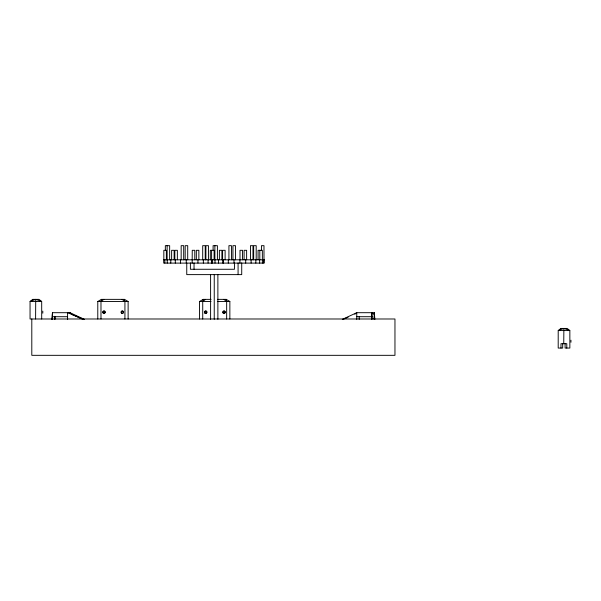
<?xml version="1.0" encoding="UTF-8"?>
<svg xmlns="http://www.w3.org/2000/svg" width="601" height="601" viewBox="0 0 601 601"><rect width="100%" height="100%" fill="white"/><g stroke="black" fill="none" stroke-linecap="round" stroke-linejoin="round"><path stroke-width="0.9" d="M54.871 319.041L54.879 316.321M262.382 263.103L262.344 250.309L258.077 250.309L258.077 259.805M41.694 318.988L41.694 301.492L35.722 299.366L35.594 318.988M565.083 343.697L565.083 348.062L569.853 348.062L569.853 330.565L563.873 328.431L563.746 343.697M51.896 319.424L52.452 312.7L70.009 312.7L84.471 319.401M52.114 319.161L52.452 315.555M373.972 319.236L374.483 314.759L371.891 312.7L371.891 319.386M100.983 318.988L100.983 301.492L101.426 299.366L124.482 299.366L128.126 301.492L128.126 318.988M202.725 318.988L202.725 301.492L203.168 299.366L211.056 299.366M354.815 314.24L356.761 312.7L374.318 312.7L374.866 319.424M100.983 301.492L103.86 299.366M202.725 301.492L205.595 299.366M97.783 318.988L97.783 301.492L101.426 299.366M199.524 318.988L199.524 301.492L203.168 299.366M342.292 319.401L356.761 312.7L356.761 319.386M342.901 319.379L348.099 317.245M35.722 299.366L30.05 301.492L30.05 318.988L394.962 318.988L394.962 355.326L31.8 355.326L31.8 318.988M563.873 328.431L558.201 330.565L558.201 348.062L562.694 348.062L562.694 343.697M217.419 299.366L226.216 299.366L229.86 301.492L229.86 318.988M97.783 301.492L128.126 301.492M199.524 301.492L211.011 301.492M217.457 301.492L229.86 301.492M52.452 316.704L67.582 316.704M356.761 316.704L372.537 316.704M83.87 319.379L67.582 312.7L67.582 319.386M82.81 319.311L72.601 314.759L70.009 312.7M223.79 299.366L226.66 301.492L226.66 318.988M122.048 299.366L124.925 301.492L124.925 318.988M226.216 299.366L226.66 301.492M124.482 299.366L124.925 301.492M52.279 314.759L52.587 317.448M374.318 315.555L374.566 318.26M371.891 312.7L371.891 319.041M570.95 340.196L570.95 342.269M566.796 348.062L566.796 343.697L560.973 343.697L560.973 348.062M374.318 312.7L374.318 318.492M359.188 316.704L359.188 319.386M263.982 259.805L263.982 245.674L261.45 245.674L261.45 250.091M263.862 259.805L263.862 263.103M259.812 250.309L259.812 259.805M259.655 259.805L259.655 263.103M256.191 259.805L256.191 245.674L253.667 245.674L253.667 259.805M255.838 259.805L255.838 263.103M252.983 259.805L252.983 245.674L250.459 245.674L250.459 259.805M251.113 259.805L251.113 263.103M246.628 259.805L246.628 250.309L244.096 250.309L244.096 259.805M245.681 259.805L245.719 263.103M242.541 259.805L242.541 250.309L240.009 250.309L240.009 259.805M241.722 262.907L241.722 274.619L186.753 274.619L186.753 262.907M239.919 259.805L239.919 263.103M238.079 262.907L238.079 274.619M235.472 259.805L235.472 245.674L232.94 245.674L232.94 259.805M234.443 262.915L234.443 269.271L190.397 269.271L190.397 262.915M234.014 259.805L234.014 263.103M231.445 259.805L231.445 245.674L228.921 245.674L228.921 259.805M228.297 259.805L228.297 263.103M225.12 259.805L225.12 250.309L222.588 250.309L222.588 259.805M223.084 259.805L223.084 263.103M223.054 259.805L223.054 263.103M221.904 259.805L221.904 250.309L219.38 250.309L219.38 259.805M218.546 259.805L218.546 263.103M217.878 274.619L217.878 319.274M217.404 259.805L217.404 245.674L213.1 245.674L213.1 250.091M215.008 259.805L215.008 263.103M214.88 245.674L214.88 259.805M214.241 274.619L214.241 319.274M214.114 259.805L214.114 250.309L210.32 250.309L210.32 259.805M212.604 259.805L212.604 263.103M211.59 250.309L211.635 263.103M211.462 259.805L211.462 263.103M210.598 274.619L210.598 319.274M208.434 259.805L208.434 245.674L205.903 245.674L205.903 259.805M208.081 259.805L208.081 263.103M205.226 259.805L205.226 245.674L202.702 245.674L202.702 259.805M203.356 259.805L203.356 263.103M198.863 259.805L198.863 250.309L196.339 250.309L196.339 259.805M197.924 259.805L197.962 263.103M194.784 259.805L194.784 250.309L192.252 250.309L192.162 263.103M194.04 262.915L194.04 269.271M187.707 259.805L187.707 245.674L185.183 245.674L185.183 259.805M186.257 259.805L186.257 263.103M183.688 259.805L183.688 245.674L181.164 245.674L181.164 259.805M180.54 259.805L180.54 263.103M177.355 259.805L177.355 250.309L174.831 250.309L174.831 259.805M175.327 259.805L175.297 263.103M174.147 259.805L174.147 250.309L171.623 250.309L171.623 259.805M170.789 259.805L170.789 263.103M169.647 259.805L169.647 245.674L165.335 245.674L165.335 250.091M167.251 259.805L167.251 263.103M167.123 245.674L167.123 259.805M166.357 259.805L166.357 250.309L163.833 250.309L163.833 259.805M164.847 259.805L164.847 263.103M54.879 316.704L54.879 319.386M52.452 312.7L52.452 319.386M42.799 311.13L42.799 313.204M32.732 299.366L30.05 301.492L41.694 301.492L39.012 299.366L32.732 299.366M560.883 328.431L558.201 330.565L569.853 330.565L567.171 328.431L560.883 328.431M264.042 259.805L163.705 259.805L163.705 263.103L264.042 263.103L264.042 259.805M205.114 313.234A1.24 1.24 0 0 0 206.962 312.167A1.24 1.24 0 0 0 205.114 311.093A1.24 1.24 0 0 0 205.114 313.234M204.994 312.903A1.037 1.037 0 0 0 206.729 312.437A1.037 1.037 0 0 0 205.459 311.16A1.037 1.037 0 0 0 204.994 312.903M223.527 313.068A1.037 1.037 0 0 0 225.09 312.167A1.037 1.037 0 0 0 223.527 311.265A1.037 1.037 0 0 0 223.527 313.068M223.174 313.038A1.24 1.24 0 0 0 225.24 312.482A1.24 1.24 0 0 0 223.73 310.972A1.24 1.24 0 0 0 223.174 313.038M103.372 313.234A1.24 1.24 0 0 0 105.228 312.167A1.24 1.24 0 0 0 103.372 311.093A1.24 1.24 0 0 0 103.372 313.234M103.259 312.903A1.037 1.037 0 0 0 104.995 312.437A1.037 1.037 0 0 0 103.725 311.16A1.037 1.037 0 0 0 103.259 312.903M121.793 313.068A1.037 1.037 0 0 0 123.348 312.167A1.037 1.037 0 0 0 121.793 311.265A1.037 1.037 0 0 0 121.793 313.068M121.695 313.234A1.24 1.24 0 0 0 123.551 312.167A1.24 1.24 0 0 0 121.695 311.093A1.24 1.24 0 0 0 121.695 313.234"/></g></svg>
